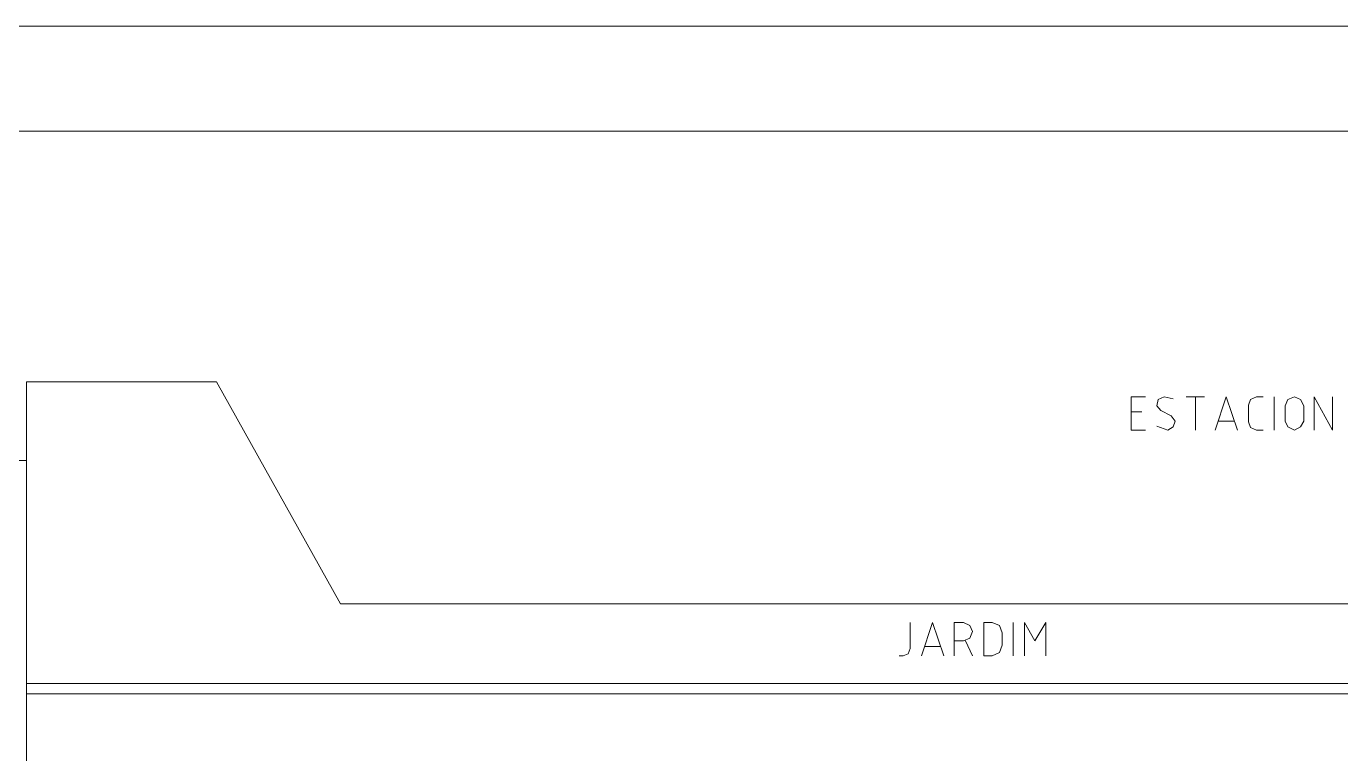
# Model space of a CAD drawing. Header units: millimetres. Extents: x 379 to 563, y 812 to 870.
# Drawn here: x 427.4 to 452.51, y 855.61 to 869.51 of the extents above; entities that cross this region are included whole.
import ezdxf

# ---------------------------------------------------------------- set-up
doc = ezdxf.new("R2010")
doc.units = ezdxf.units.MM

msp = doc.modelspace()

# ---------------------------------------------------------------- linework, layer by layer
at = {"color": 7, "lineweight": 0}
for points in [[(545.109, 869.507), (395.061, 869.507)], [(544.846, 867.503), (400.234, 867.503)], [(427.4, 862.719), (431.032, 862.719)], [(427.4, 855.179), (427.4, 862.719)], [(431.032, 862.719), (433.4, 858.473)], [(448.78, 861.792), (448.505, 861.792), (448.505, 862.43), (448.78, 862.43)], [(449.306, 862.393), (449.131, 862.43), (449.018, 862.38), (448.993, 862.255), (449.068, 862.167), (449.269, 862.067)], [(449.557, 862.43), (449.907, 862.43)], [(449.732, 861.792), (449.732, 862.43)], [(450.108, 861.792), (450.321, 862.43), (450.534, 861.792)], [(450.897, 862.43), (450.784, 862.38), (450.747, 862.268)], [(450.747, 861.955), (450.747, 862.268)], [(450.897, 862.43), (451.022, 862.43)], [(451.235, 861.792), (451.235, 862.43)], [(451.799, 862.255), (451.736, 862.38), (451.623, 862.43), (451.498, 862.38), (451.448, 862.255)], [(451.448, 861.967), (451.448, 862.255)], [(451.799, 862.255), (451.799, 861.967)], [(451.999, 861.792), (451.999, 862.43), (452.35, 861.792), (452.35, 862.43)], [(448.705, 862.142), (448.505, 862.142)], [(449.206, 861.792), (449.306, 861.854), (449.344, 861.967), (449.269, 862.067)], [(448.993, 861.867), (449.206, 861.792)], [(450.471, 861.967), (450.17, 861.967)], [(450.747, 861.955), (450.784, 861.842), (450.897, 861.792)], [(451.022, 861.792), (450.897, 861.792)], [(451.448, 861.967), (451.498, 861.854), (451.623, 861.792), (451.736, 861.854), (451.799, 861.967)], [(426.06, 861.216), (427.4, 861.216)], [(433.4, 858.473), (475.245, 858.473)], [(444.071, 857.483), (444.146, 857.483), (444.246, 857.521), (444.284, 857.621), (444.284, 858.122)], [(444.497, 857.483), (444.71, 858.122), (444.923, 857.483)], [(445.123, 857.483), (445.123, 858.122), (445.298, 858.122)], [(445.298, 857.771), (445.424, 857.821), (445.474, 857.947), (445.424, 858.059), (445.298, 858.122)], [(445.687, 857.483), (445.849, 857.483), (445.987, 857.546), (446.037, 857.684), (446.037, 857.922), (445.987, 858.059), (445.849, 858.122), (445.687, 858.122), (445.687, 857.483), (445.687, 857.483)], [(446.25, 857.483), (446.25, 858.122)], [(446.463, 857.483), (446.463, 858.122), (446.663, 857.771), (446.876, 858.122), (446.876, 857.483)], [(445.298, 857.771), (445.123, 857.771)], [(445.336, 857.771), (445.474, 857.483)], [(444.86, 857.659), (444.559, 857.659)], [(475.245, 856.957), (427.4, 856.957)], [(475.245, 856.757), (427.4, 856.757)]]:
    msp.add_lwpolyline(points, dxfattribs=at)

doc.saveas('drawing.dxf')
